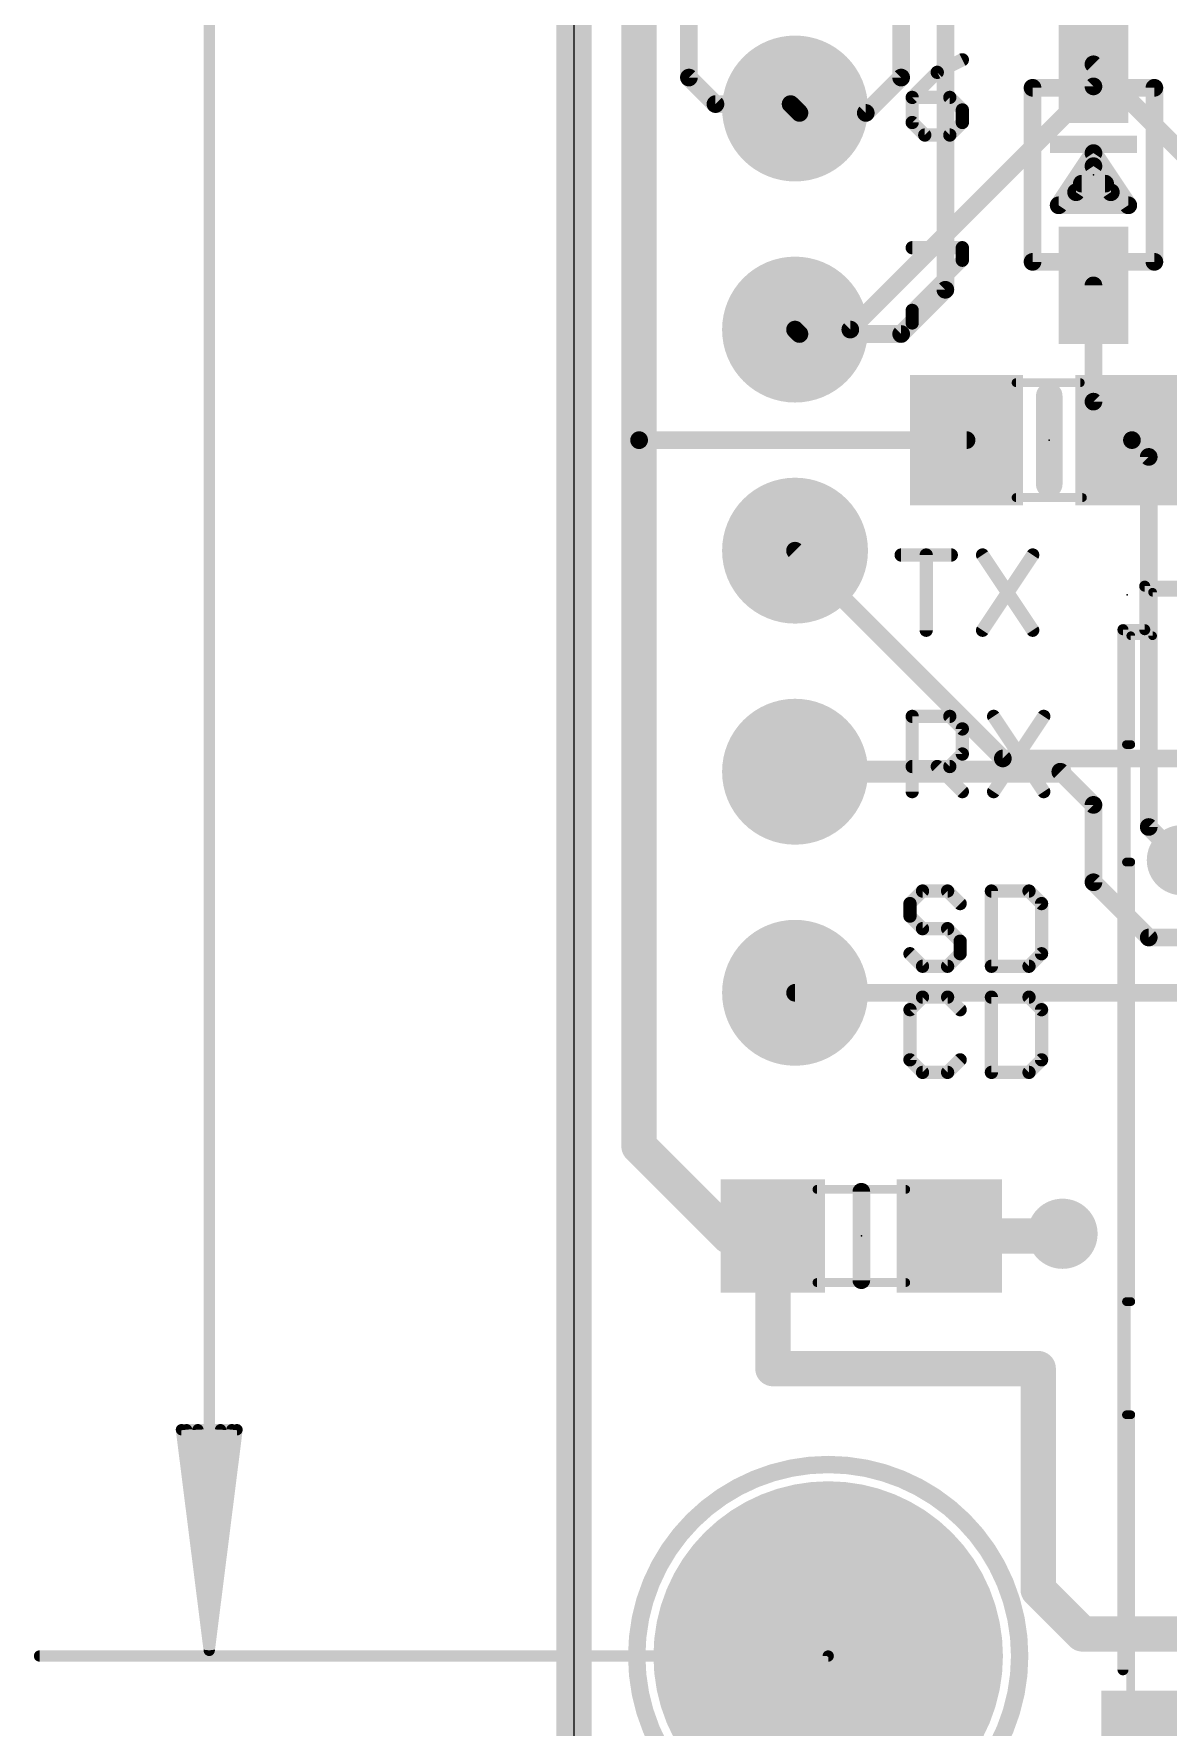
# Model space of a CAD drawing. Extents: x -6.5 to 37.6, y -9.6 to 64.3.
# Drawn here: x -6.21 to 6.83, y 2.99 to 22.45 of the extents above; entities that cross this region are included whole.
import ezdxf

# ---------------------------------------------------------------- set-up
doc = ezdxf.new("R2010")
doc.units = 0
for name, color, linetype in [('1', 12, 'CONTINUOUS'), ('16', 132, 'CONTINUOUS'), ('17', 110, 'CONTINUOUS'), ('18', 110, 'CONTINUOUS'), ('20', 53, 'CONTINUOUS'), ('21', 40, 'CONTINUOUS'), ('23', 53, 'CONTINUOUS'), ('51', 253, 'CONTINUOUS')]:
    doc.layers.add(name, color=color, linetype=linetype)

# ---------------------------------------------------------------- blocks, each defined once
blk = doc.blocks.new('RECT')
blk.add_solid([(-0.5, -0.5), (0.5, -0.5), (-0.5, 0.5), (0.5, 0.5)])
blk = doc.blocks.new('ROUNDP')
at = {"const_width": 0.5}
blk.add_lwpolyline([(0, -0.25, 1), (0, 0.25, 1), (0, -0.25)], format="xyb", dxfattribs=at)
blk = doc.blocks.new('ROUNDV')
at = {"const_width": 0.5}
blk.add_lwpolyline([(0, -0.25, 1), (0, 0.25, 1), (0, -0.25)], format="xyb", dxfattribs=at)

msp = doc.modelspace()

# ---------------------------------------------------------------- linework, layer by layer
at = {"layer": '1'}
for points, const_width in [([(0.7479, 17.7792), (0.7479, 39.1999)], 0.4064), ([(1.3208, 27.3304), (1.3208, 21.9456)], 0.2032), ([(3.7592, 24.5872), (3.7592, 21.9456)], 0.2032), ([(4.2672, 24.384), (4.2672, 19.5072)], 0.2032), ([(7.366, 20.701), (5.969, 22.098)], 0.2032), ([(1.3208, 21.9456), (1.6256, 21.6408)], 0.2032), ([(3.7592, 21.9456), (3.3528, 21.5392)], 0.2032), ([(1.6256, 21.6408), (2.4892, 21.6408)], 0.2032), ([(2.4892, 21.6408), (2.54, 21.59)], 0.2032), ([(2.5908, 21.5392), (2.54, 21.59)], 0.2032), ([(3.3528, 21.5392), (2.5908, 21.5392)], 0.2032), ([(5.969, 19.558), (5.969, 18.222)], 0.2032), ([(4.2672, 19.5072), (3.7592, 18.9992)], 0.2032), ([(2.5908, 18.9992), (2.54, 19.05)], 0.2032), ([(3.7592, 18.9992), (2.5908, 18.9992)], 0.2032), ([(5.969, 18.222), (6.411, 17.78)], 0.2032), ([(0.7479, 17.7792), (0.7479, 9.6661)], 0.4064), ([(0.7487, 17.78), (0.7479, 17.7792)], 0.2032), ([(4.511, 17.78), (0.7487, 17.78)], 0.2032), ([(6.411, 17.78), (6.604, 17.587)], 0.2032), ([(6.604, 17.587), (6.604, 13.335)], 0.2032), ([(2.54, 13.97), (5.588, 13.97)], 0.254), ([(5.588, 13.97), (5.969, 13.589)], 0.2032), ([(5.969, 13.589), (5.969, 12.7)], 0.2032), ([(6.985, 12.954), (6.604, 13.335)], 0.2032), ([(5.969, 12.7), (6.604, 12.065)], 0.2032), ([(6.604, 12.065), (7.239, 12.065)], 0.2032), ([(2.54, 11.43), (7.874, 11.43)], 0.2032), ([(1.778, 8.636), (0.7479, 9.6661)], 0.4064), ([(2.286, 8.636), (1.778, 8.636)], 0.4064), ([(2.286, 8.636), (2.286, 7.112)], 0.4064), ([(5.588, 8.636), (4.318, 8.636)], 0.4064), ([(5.6134, 8.6614), (5.588, 8.636)], 0.4064), ([(2.286, 7.112), (5.334, 7.112)], 0.4064), ([(5.334, 7.112), (5.334, 4.572)], 0.4064), ([(5.334, 4.572), (5.842, 4.064)], 0.4064), ([(5.842, 4.064), (8.001, 4.064)], 0.4064)]:
    msp.add_lwpolyline(points, dxfattribs=dict(at, const_width=const_width))
for points, const_width in [([(6.0049, 22.1339, 1), (5.9331, 22.0621)], 0.1016), ([(1.3567, 21.9815, 1), (1.2849, 21.9097)], 0.1016), ([(1.27, 21.9456, 1), (1.3716, 21.9456)], 0.1016), ([(3.7084, 21.9456, 1), (3.81, 21.9456)], 0.1016), ([(3.7951, 21.9097, 1), (3.7233, 21.9815)], 0.1016), ([(1.6256, 21.6916, 1), (1.6256, 21.59)], 0.1016), ([(1.5897, 21.6049, 1), (1.6615, 21.6767)], 0.1016), ([(2.5251, 21.6767, 1), (2.4533, 21.6049)], 0.1016), ([(2.4892, 21.59, 1), (2.4892, 21.6916)], 0.1016), ([(2.5759, 21.6259, 1), (2.5041, 21.5541)], 0.1016), ([(2.5041, 21.5541, 1), (2.5759, 21.6259)], 0.1016), ([(2.5908, 21.59, 1), (2.5908, 21.4884)], 0.1016), ([(2.5549, 21.5033, 1), (2.6267, 21.5751)], 0.1016), ([(3.3169, 21.5751, 1), (3.3887, 21.5033)], 0.1016), ([(3.3528, 21.4884, 1), (3.3528, 21.59)], 0.1016), ([(6.0198, 19.558, 1), (5.9182, 19.558)], 0.1016), ([(4.2164, 19.5072, 1), (4.318, 19.5072)], 0.1016), ([(4.3031, 19.4713, 1), (4.2313, 19.5431)], 0.1016), ([(2.5759, 19.0859, 1), (2.5041, 19.0141)], 0.1016), ([(2.5908, 19.05, 1), (2.5908, 18.9484)], 0.1016), ([(2.5549, 18.9633, 1), (2.6267, 19.0351)], 0.1016), ([(3.7233, 19.0351, 1), (3.7951, 18.9633)], 0.1016), ([(3.7592, 18.9484, 1), (3.7592, 19.05)], 0.1016), ([(6.0049, 18.2579, 1), (5.9331, 18.1861)], 0.1016), ([(5.9182, 18.222, 1), (6.0198, 18.222)], 0.1016), ([(0.8495, 17.7792, 1), (0.6463, 17.7792)], 0.2032), ([(0.6463, 17.7792, 1), (0.8495, 17.7792)], 0.2032), ([(0.712, 17.8151, 1), (0.7838, 17.7433)], 0.1016), ([(0.7487, 17.8308, 1), (0.7487, 17.7292)], 0.1016), ([(0.7846, 17.7441, 1), (0.7128, 17.8159)], 0.1016), ([(4.511, 17.7292, 1), (4.511, 17.8308)], 0.1016), ([(6.4469, 17.8159, 1), (6.3751, 17.7441)], 0.1016), ([(6.3751, 17.7441, 1), (6.4469, 17.8159)], 0.1016), ([(6.6548, 17.587, 1), (6.5532, 17.587)], 0.1016), ([(6.5681, 17.5511, 1), (6.6399, 17.6229)], 0.1016), ([(2.54, 14.0335, 1), (2.54, 13.9065)], 0.127), ([(5.6239, 14.0059, 1), (5.5521, 13.9341)], 0.1016), ([(5.588, 13.9065, 1), (5.588, 14.0335)], 0.127), ([(6.0198, 13.589, 1), (5.9182, 13.589)], 0.1016), ([(5.9331, 13.5531, 1), (6.0049, 13.6249)], 0.1016), ([(6.6399, 13.3709, 1), (6.5681, 13.2991)], 0.1016), ([(6.5532, 13.335, 1), (6.6548, 13.335)], 0.1016), ([(6.0049, 12.7359, 1), (5.9331, 12.6641)], 0.1016), ([(5.9182, 12.7, 1), (6.0198, 12.7)], 0.1016), ([(6.604, 12.1158, 1), (6.604, 12.0142)], 0.1016), ([(6.5681, 12.0291, 1), (6.6399, 12.1009)], 0.1016), ([(2.54, 11.4808, 1), (2.54, 11.3792)], 0.1016), ([(0.6463, 9.6661, 1), (0.8495, 9.6661)], 0.2032), ([(0.8197, 9.7379, 1), (0.6761, 9.5943)], 0.2032), ([(1.778, 8.7376, 1), (1.778, 8.5344)], 0.2032), ([(1.7062, 8.5642, 1), (1.8498, 8.7078)], 0.2032), ([(2.3876, 8.636, 1), (2.1844, 8.636)], 0.2032), ([(2.286, 8.5344, 1), (2.286, 8.7376)], 0.2032), ([(4.318, 8.7376, 1), (4.318, 8.5344)], 0.2032), ([(5.5162, 8.7078, 1), (5.6598, 8.5642)], 0.2032), ([(5.6852, 8.5896, 1), (5.5416, 8.7332)], 0.2032), ([(5.588, 8.5344, 1), (5.588, 8.7376)], 0.2032), ([(2.286, 7.2136, 1), (2.286, 7.0104)], 0.2032), ([(2.1844, 7.112, 1), (2.3876, 7.112)], 0.2032), ([(5.4356, 7.112, 1), (5.2324, 7.112)], 0.2032), ([(5.334, 7.0104, 1), (5.334, 7.2136)], 0.2032), ([(5.2324, 4.572, 1), (5.4356, 4.572)], 0.2032), ([(5.4058, 4.6438, 1), (5.2622, 4.5002)], 0.2032), ([(5.842, 4.1656, 1), (5.842, 3.9624)], 0.2032), ([(5.7702, 3.9922, 1), (5.9138, 4.1358)], 0.2032)]:
    msp.add_lwpolyline(points, format="xyb", dxfattribs=dict(at, const_width=const_width))
at = {"layer": '16'}
for points, const_width in [([(0, 0), (0, 40.5704)], 0.4064), ([(5.969, 23.7998), (5.969, 21.844)], 0.2032), ([(5.969, 21.844), (3.175, 19.05)], 0.2032), ([(3.175, 19.05), (2.54, 19.05)], 0.2032), ([(4.9276, 14.1224), (2.54, 16.51)], 0.2032), ([(16.5608, 14.1224), (4.9276, 14.1224)], 0.2032)]:
    msp.add_lwpolyline(points, dxfattribs=dict(at, const_width=const_width))
at = {"layer": '16', "const_width": 0.1016}
for points in [[(5.9182, 21.844, 1), (6.0198, 21.844)], [(6.0049, 21.8081, 1), (5.9331, 21.8799)], [(2.54, 19.1008, 1), (2.54, 18.9992)], [(3.1391, 19.0859, 1), (3.2109, 19.0141)], [(3.175, 18.9992, 1), (3.175, 19.1008)], [(2.5759, 16.5459, 1), (2.5041, 16.4741)], [(4.9276, 14.1732, 1), (4.9276, 14.0716)], [(4.8917, 14.0865, 1), (4.9635, 14.1583)]]:
    msp.add_lwpolyline(points, format="xyb", dxfattribs=at)
at = {"layer": '20'}
msp.add_line((0, 55.169), (0, 2.54), dxfattribs=at)
at = {"layer": '21'}
for points, const_width in [([(4.4624, 22.1495), (4.1743, 22.0055)], 0.1524), ([(4.1743, 22.0055), (3.8862, 21.7174)], 0.1524), ([(3.8862, 21.7174), (3.8862, 21.4293)], 0.1524), ([(4.3184, 21.7174), (3.8862, 21.7174)], 0.1524), ([(4.4624, 21.5733), (4.3184, 21.7174)], 0.1524), ([(5.269, 19.828), (5.269, 21.828)], 0.2032), ([(6.669, 21.828), (6.669, 19.828)], 0.2032), ([(4.4624, 21.4293), (4.4624, 21.5733)], 0.1524), ([(3.8862, 21.4293), (4.0303, 21.2852)], 0.1524), ([(4.3184, 21.2852), (4.4624, 21.4293)], 0.1524), ([(4.0303, 21.2852), (4.3184, 21.2852)], 0.1524), ([(5.569, 20.478), (5.969, 21.078)], 0.2032), ([(5.769, 20.628), (5.969, 20.928)], 0.2032), ([(5.969, 21.078), (6.369, 20.478)], 0.2032), ([(5.969, 20.928), (6.169, 20.628)], 0.2032), ([(5.8346, 20.7264), (6.1034, 20.7264)], 0.2032), ([(6.169, 20.628), (5.769, 20.628)], 0.2032), ([(6.369, 20.478), (5.569, 20.478)], 0.2032), ([(3.8862, 19.9905), (4.4624, 19.9905)], 0.1524), ([(4.4624, 19.9905), (4.4624, 19.8465)], 0.1524), ([(4.4624, 19.8465), (3.8862, 19.2703)], 0.1524), ([(3.8862, 19.2703), (3.8862, 19.1262)], 0.1524), ([(5.461, 17.272), (5.461, 18.288)], 0.3048), ([(3.7592, 16.4599), (4.3354, 16.4599)], 0.1524), ([(4.0473, 15.5956), (4.0473, 16.4599)], 0.1524), ([(4.6947, 16.4599), (5.2709, 15.5956)], 0.1524), ([(5.2709, 16.4599), (4.6947, 15.5956)], 0.1524), ([(7.208, 16.102), (6.558, 16.102)], 0.127), ([(6.558, 16.102), (6.558, 15.602)], 0.127), ([(6.558, 15.602), (6.308, 15.602)], 0.127), ([(6.308, 15.602), (6.308, 3.652)], 0.127), ([(3.8862, 13.7414), (3.8862, 14.6057)], 0.1524), ([(3.8862, 14.6057), (4.3184, 14.6057)], 0.1524), ([(4.3184, 14.6057), (4.4624, 14.4617)], 0.1524), ([(4.8217, 14.6057), (5.3979, 13.7414)], 0.1524), ([(5.3979, 14.6057), (4.8217, 13.7414)], 0.1524), ([(4.4624, 14.4617), (4.4624, 14.1736)], 0.1524), ([(4.4624, 14.1736), (4.3184, 14.0295)], 0.1524), ([(4.3184, 14.0295), (3.8862, 14.0295)], 0.1524), ([(4.1743, 14.0295), (4.4624, 13.7414)], 0.1524), ([(4.0049, 12.5991), (3.8608, 12.4551)], 0.1524), ([(4.293, 12.5991), (4.0049, 12.5991)], 0.1524), ([(4.437, 12.4551), (4.293, 12.5991)], 0.1524), ([(4.7963, 12.5991), (4.7963, 11.7348)], 0.1524), ([(5.2285, 12.5991), (4.7963, 12.5991)], 0.1524), ([(5.3725, 12.4551), (5.2285, 12.5991)], 0.1524), ([(3.8608, 12.4551), (3.8608, 12.311)], 0.1524), ([(5.3725, 11.8789), (5.3725, 12.4551)], 0.1524), ([(3.8608, 12.311), (4.0049, 12.167)], 0.1524), ([(4.0049, 12.167), (4.293, 12.167)], 0.1524), ([(4.293, 12.167), (4.437, 12.0229)], 0.1524), ([(4.437, 12.0229), (4.437, 11.8789)], 0.1524), ([(4.0049, 11.7348), (3.8608, 11.8789)], 0.1524), ([(4.437, 11.8789), (4.293, 11.7348)], 0.1524), ([(5.2285, 11.7348), (5.3725, 11.8789)], 0.1524), ([(4.293, 11.7348), (4.0049, 11.7348)], 0.1524), ([(4.7963, 11.7348), (5.2285, 11.7348)], 0.1524), ([(4.0049, 11.3799), (3.8608, 11.2359)], 0.1524), ([(3.8608, 11.2359), (3.8608, 10.6597)], 0.1524), ([(4.293, 11.3799), (4.0049, 11.3799)], 0.1524), ([(4.437, 11.2359), (4.293, 11.3799)], 0.1524), ([(4.7963, 11.3799), (4.7963, 10.5156)], 0.1524), ([(5.2285, 11.3799), (4.7963, 11.3799)], 0.1524), ([(5.3725, 11.2359), (5.2285, 11.3799)], 0.1524), ([(5.3725, 10.6597), (5.3725, 11.2359)], 0.1524), ([(3.8608, 10.6597), (4.0049, 10.5156)], 0.1524), ([(4.293, 10.5156), (4.437, 10.6597)], 0.1524), ([(5.2285, 10.5156), (5.3725, 10.6597)], 0.1524), ([(4.0049, 10.5156), (4.293, 10.5156)], 0.1524), ([(4.7963, 10.5156), (5.2285, 10.5156)], 0.1524), ([(3.302, 9.144), (3.302, 8.128)], 0.2032)]:
    msp.add_lwpolyline(points, dxfattribs=dict(at, const_width=const_width))
for points, const_width in [([(4.4795, 22.1155, 1), (4.4454, 22.1836)], 0.0762), ([(4.1573, 22.0396, 1), (4.1914, 21.9714)], 0.0762), ([(4.2013, 21.9785, 1), (4.1474, 22.0324)], 0.0762), ([(3.9243, 21.7174, 1), (3.8481, 21.7174)], 0.0762), ([(3.8862, 21.7555, 1), (3.8862, 21.6793)], 0.0762), ([(4.3453, 21.7443, 1), (4.2914, 21.6904)], 0.0762), ([(4.3184, 21.6793, 1), (4.3184, 21.7555)], 0.0762), ([(5.3198, 21.828, 1), (5.2182, 21.828)], 0.1016), ([(6.7198, 21.828, 1), (6.6182, 21.828)], 0.1016), ([(3.8593, 21.7443, 1), (3.9131, 21.6904)], 0.0762), ([(4.5005, 21.5733, 1), (4.4243, 21.5733)], 0.0762), ([(4.4355, 21.5464, 1), (4.4894, 21.6003)], 0.0762), ([(3.9131, 21.4562, 1), (3.8593, 21.4023)], 0.0762), ([(3.8481, 21.4293, 1), (3.9243, 21.4293)], 0.0762), ([(4.4243, 21.4293, 1), (4.5005, 21.4293)], 0.0762), ([(4.4894, 21.4023, 1), (4.4355, 21.4562)], 0.0762), ([(4.0303, 21.3233, 1), (4.0303, 21.2471)], 0.0762), ([(4.0033, 21.2583, 1), (4.0572, 21.3121)], 0.0762), ([(4.2914, 21.3121, 1), (4.3453, 21.2583)], 0.0762), ([(4.3184, 21.2471, 1), (4.3184, 21.3233)], 0.0762), ([(6.0113, 21.1062, 1), (5.9267, 21.0498)], 0.1016), ([(6.0113, 20.9562, 1), (5.9267, 20.8998)], 0.1016), ([(6.0113, 21.0498, 1), (5.9267, 21.1062)], 0.1016), ([(6.0113, 20.8998, 1), (5.9267, 20.9562)], 0.1016), ([(5.8346, 20.7772, 1), (5.8346, 20.6756)], 0.1016), ([(6.1034, 20.6756, 1), (6.1034, 20.7772)], 0.1016), ([(5.769, 20.6788, 1), (5.769, 20.5772)], 0.1016), ([(5.7267, 20.6562, 1), (5.8113, 20.5998)], 0.1016), ([(6.1267, 20.5998, 1), (6.2113, 20.6562)], 0.1016), ([(6.169, 20.5772, 1), (6.169, 20.6788)], 0.1016), ([(5.569, 20.5288, 1), (5.569, 20.4272)], 0.1016), ([(5.5267, 20.5062, 1), (5.6113, 20.4498)], 0.1016), ([(6.3267, 20.4498, 1), (6.4113, 20.5062)], 0.1016), ([(6.369, 20.4272, 1), (6.369, 20.5288)], 0.1016), ([(3.8862, 20.0286, 1), (3.8862, 19.9524)], 0.0762), ([(4.5005, 19.9905, 1), (4.4243, 19.9905)], 0.0762), ([(4.4624, 19.9524, 1), (4.4624, 20.0286)], 0.0762), ([(4.4243, 19.8465, 1), (4.5005, 19.8465)], 0.0762), ([(4.4894, 19.8195, 1), (4.4355, 19.8734)], 0.0762), ([(5.2182, 19.828, 1), (5.3198, 19.828)], 0.1016), ([(6.6182, 19.828, 1), (6.7198, 19.828)], 0.1016), ([(3.9243, 19.2703, 1), (3.8481, 19.2703)], 0.0762), ([(3.8593, 19.2972, 1), (3.9131, 19.2433)], 0.0762), ([(3.8481, 19.1262, 1), (3.9243, 19.1262)], 0.0762), ([(5.5372, 18.288, 1), (5.3848, 18.288)], 0.1524), ([(5.3848, 17.272, 1), (5.5372, 17.272)], 0.1524), ([(3.7592, 16.498, 1), (3.7592, 16.4218)], 0.0762), ([(4.0854, 16.4599, 1), (4.0092, 16.4599)], 0.0762), ([(4.3354, 16.4218, 1), (4.3354, 16.498)], 0.0762), ([(4.7264, 16.4811, 1), (4.663, 16.4388)], 0.0762), ([(5.3026, 16.4388, 1), (5.2392, 16.4811)], 0.0762), ([(6.5898, 16.102, 1), (6.5263, 16.102)], 0.0635), ([(6.558, 16.1337, 1), (6.558, 16.0703)], 0.0635), ([(4.0092, 15.5956, 1), (4.0854, 15.5956)], 0.0762), ([(4.663, 15.6167, 1), (4.7264, 15.5745)], 0.0762), ([(5.2392, 15.5745, 1), (5.3026, 15.6167)], 0.0762), ([(6.308, 15.6338, 1), (6.308, 15.5702)], 0.0635), ([(6.3398, 15.602, 1), (6.2763, 15.602)], 0.0635), ([(6.5263, 15.602, 1), (6.5898, 15.602)], 0.0635), ([(6.558, 15.5702, 1), (6.558, 15.6338)], 0.0635), ([(3.9243, 14.6057, 1), (3.8481, 14.6057)], 0.0762), ([(3.8862, 14.6438, 1), (3.8862, 14.5676)], 0.0762), ([(4.3453, 14.6327, 1), (4.2914, 14.5788)], 0.0762), ([(4.3184, 14.5676, 1), (4.3184, 14.6438)], 0.0762), ([(4.8534, 14.6269, 1), (4.79, 14.5846)], 0.0762), ([(5.4296, 14.5846, 1), (5.3662, 14.6269)], 0.0762), ([(4.5005, 14.4617, 1), (4.4243, 14.4617)], 0.0762), ([(4.4355, 14.4347, 1), (4.4894, 14.4886)], 0.0762), ([(4.4243, 14.1736, 1), (4.5005, 14.1736)], 0.0762), ([(4.4894, 14.1466, 1), (4.4355, 14.2005)], 0.0762), ([(3.8862, 14.0676, 1), (3.8862, 13.9914)], 0.0762), ([(4.2013, 14.0565, 1), (4.1474, 14.0026)], 0.0762), ([(4.2914, 14.0565, 1), (4.3453, 14.0026)], 0.0762), ([(4.3184, 13.9914, 1), (4.3184, 14.0676)], 0.0762), ([(3.8481, 13.7414, 1), (3.9243, 13.7414)], 0.0762), ([(4.4355, 13.7145, 1), (4.4894, 13.7683)], 0.0762), ([(4.79, 13.7625, 1), (4.8534, 13.7203)], 0.0762), ([(5.3662, 13.7203, 1), (5.4296, 13.7625)], 0.0762), ([(4.0049, 12.6372, 1), (4.0049, 12.561)], 0.0762), ([(4.0318, 12.5722, 1), (3.9779, 12.6261)], 0.0762), ([(4.3199, 12.6261, 1), (4.266, 12.5722)], 0.0762), ([(4.293, 12.561, 1), (4.293, 12.6372)], 0.0762), ([(4.8344, 12.5991, 1), (4.7582, 12.5991)], 0.0762), ([(4.7963, 12.6372, 1), (4.7963, 12.561)], 0.0762), ([(5.2554, 12.6261, 1), (5.2015, 12.5722)], 0.0762), ([(5.2285, 12.561, 1), (5.2285, 12.6372)], 0.0762), ([(3.8989, 12.4551, 1), (3.8227, 12.4551)], 0.0762), ([(3.8339, 12.482, 1), (3.8877, 12.4281)], 0.0762), ([(4.4101, 12.4281, 1), (4.464, 12.482)], 0.0762), ([(5.4106, 12.4551, 1), (5.3344, 12.4551)], 0.0762), ([(5.3456, 12.4281, 1), (5.3995, 12.482)], 0.0762), ([(3.8877, 12.338, 1), (3.8339, 12.2841)], 0.0762), ([(3.8227, 12.311, 1), (3.8989, 12.311)], 0.0762), ([(4.0049, 12.2051, 1), (4.0049, 12.1289)], 0.0762), ([(3.9779, 12.14, 1), (4.0318, 12.1939)], 0.0762), ([(4.3199, 12.1939, 1), (4.266, 12.14)], 0.0762), ([(4.293, 12.1289, 1), (4.293, 12.2051)], 0.0762), ([(4.4751, 12.0229, 1), (4.3989, 12.0229)], 0.0762), ([(4.4101, 11.996, 1), (4.464, 12.0499)], 0.0762), ([(3.8877, 11.9058, 1), (3.8339, 11.8519)], 0.0762), ([(4.3989, 11.8789, 1), (4.4751, 11.8789)], 0.0762), ([(4.464, 11.8519, 1), (4.4101, 11.9058)], 0.0762), ([(5.3344, 11.8789, 1), (5.4106, 11.8789)], 0.0762), ([(5.3995, 11.8519, 1), (5.3456, 11.9058)], 0.0762), ([(4.0049, 11.7729, 1), (4.0049, 11.6967)], 0.0762), ([(3.9779, 11.7079, 1), (4.0318, 11.7617)], 0.0762), ([(4.266, 11.7617, 1), (4.3199, 11.7079)], 0.0762), ([(4.293, 11.6967, 1), (4.293, 11.7729)], 0.0762), ([(4.7963, 11.7729, 1), (4.7963, 11.6967)], 0.0762), ([(4.7582, 11.7348, 1), (4.8344, 11.7348)], 0.0762), ([(5.2015, 11.7617, 1), (5.2554, 11.7079)], 0.0762), ([(5.2285, 11.6967, 1), (5.2285, 11.7729)], 0.0762), ([(3.8989, 11.2359, 1), (3.8227, 11.2359)], 0.0762), ([(3.8339, 11.2628, 1), (3.8877, 11.2089)], 0.0762), ([(4.0049, 11.418, 1), (4.0049, 11.3418)], 0.0762), ([(4.0318, 11.353, 1), (3.9779, 11.4069)], 0.0762), ([(4.3199, 11.4069, 1), (4.266, 11.353)], 0.0762), ([(4.293, 11.3418, 1), (4.293, 11.418)], 0.0762), ([(4.4101, 11.2089, 1), (4.464, 11.2628)], 0.0762), ([(4.8344, 11.3799, 1), (4.7582, 11.3799)], 0.0762), ([(4.7963, 11.418, 1), (4.7963, 11.3418)], 0.0762), ([(5.2554, 11.4069, 1), (5.2015, 11.353)], 0.0762), ([(5.2285, 11.3418, 1), (5.2285, 11.418)], 0.0762), ([(5.4106, 11.2359, 1), (5.3344, 11.2359)], 0.0762), ([(5.3456, 11.2089, 1), (5.3995, 11.2628)], 0.0762), ([(3.8877, 10.6866, 1), (3.8339, 10.6327)], 0.0762), ([(4.464, 10.6327, 1), (4.4101, 10.6866)], 0.0762), ([(5.3995, 10.6327, 1), (5.3456, 10.6866)], 0.0762), ([(3.8227, 10.6597, 1), (3.8989, 10.6597)], 0.0762), ([(4.0049, 10.5537, 1), (4.0049, 10.4775)], 0.0762), ([(3.9779, 10.4887, 1), (4.0318, 10.5425)], 0.0762), ([(4.266, 10.5425, 1), (4.3199, 10.4887)], 0.0762), ([(4.293, 10.4775, 1), (4.293, 10.5537)], 0.0762), ([(4.7963, 10.5537, 1), (4.7963, 10.4775)], 0.0762), ([(4.7582, 10.5156, 1), (4.8344, 10.5156)], 0.0762), ([(5.2015, 10.5425, 1), (5.2554, 10.4887)], 0.0762), ([(5.2285, 10.4775, 1), (5.2285, 10.5537)], 0.0762), ([(5.3344, 10.6597, 1), (5.4106, 10.6597)], 0.0762), ([(3.3528, 9.144, 1), (3.2512, 9.144)], 0.1016), ([(3.2512, 8.128, 1), (3.3528, 8.128)], 0.1016), ([(2.921, 1.61, 1), (2.921, 6.01, 1), (2.921, 1.61)], 0.2), ([(6.2763, 3.652, 1), (6.3398, 3.652)], 0.0635)]:
    msp.add_lwpolyline(points, format="xyb", dxfattribs=dict(at, const_width=const_width))
at = {"layer": '23'}
for p in [(5.969, 20.828), (5.461, 17.78), (6.358, 16.002), (3.302, 8.636), (2.921, 3.81)]:
    msp.add_point(p, dxfattribs=at)
at = {"layer": '51'}
for points, const_width in [([(-4.191, 3.875), (-4.191, 54.164)], 0.13), ([(5.269, 21.828), (6.669, 21.828)], 0.2032), ([(6.669, 19.828), (5.269, 19.828)], 0.2032), ([(5.817, 18.44), (5.08, 18.44)], 0.1016), ([(5.842, 17.12), (5.08, 17.12)], 0.1016), ([(7.748, 16.032), (6.648, 16.032)], 0.1), ([(6.648, 16.032), (6.648, 15.532)], 0.1), ([(6.648, 15.532), (6.398, 15.532)], 0.1), ([(6.398, 15.532), (6.398, 14.282)], 0.1), ([(6.398, 14.282), (6.348, 14.282)], 0.1), ([(6.348, 14.282), (6.348, 12.932)], 0.1), ([(6.348, 12.932), (6.398, 12.932)], 0.1), ([(6.398, 12.932), (6.398, 7.882)], 0.1), ([(2.792, 9.171), (3.812, 9.171)], 0.1016), ([(2.792, 8.101), (3.812, 8.101)], 0.1016), ([(6.398, 7.882), (6.348, 7.882)], 0.1), ([(6.348, 7.882), (6.348, 6.582)], 0.1), ([(6.348, 6.582), (6.398, 6.582)], 0.1), ([(6.398, 6.582), (6.398, 1.832)], 0.1), ([(-4.191, 3.875), (-4.5102, 6.41)], 0.13), ([(-4.5102, 6.41), (-3.8718, 6.41)], 0.13), ([(-4.191, 3.875), (-4.451, 6.41)], 0.13), ([(-4.191, 3.875), (-4.321, 6.41)], 0.13), ([(-3.8718, 6.41), (-4.191, 3.875)], 0.13), ([(-4.061, 6.41), (-4.191, 3.875)], 0.13), ([(-3.931, 6.41), (-4.191, 3.875)], 0.13), ([(2.921, 3.81), (-6.141, 3.81)], 0.13), ([(2.921, 3.81), (2.921, -9.57)], 0.13)]:
    msp.add_lwpolyline(points, dxfattribs=dict(at, const_width=const_width))
for points, const_width in [([(5.269, 21.8788, 1), (5.269, 21.7772)], 0.1016), ([(6.669, 21.7772, 1), (6.669, 21.8788)], 0.1016), ([(5.269, 19.8788, 1), (5.269, 19.7772)], 0.1016), ([(6.669, 19.7772, 1), (6.669, 19.8788)], 0.1016), ([(5.08, 18.4654, 1), (5.08, 18.4146)], 0.0508), ([(5.817, 18.4146, 1), (5.817, 18.4654)], 0.0508), ([(5.08, 17.1454, 1), (5.08, 17.0946)], 0.0508), ([(5.842, 17.0946, 1), (5.842, 17.1454)], 0.0508), ([(6.648, 16.057, 1), (6.648, 16.007)], 0.05), ([(6.673, 16.032, 1), (6.623, 16.032)], 0.05), ([(6.398, 15.557, 1), (6.398, 15.507)], 0.05), ([(6.423, 15.532, 1), (6.373, 15.532)], 0.05), ([(6.648, 15.507, 1), (6.648, 15.557)], 0.05), ([(6.623, 15.532, 1), (6.673, 15.532)], 0.05), ([(6.348, 14.307, 1), (6.348, 14.257)], 0.05), ([(6.373, 14.282, 1), (6.323, 14.282)], 0.05), ([(6.373, 14.282, 1), (6.423, 14.282)], 0.05), ([(6.398, 14.257, 1), (6.398, 14.307)], 0.05), ([(6.348, 12.957, 1), (6.348, 12.907)], 0.05), ([(6.323, 12.932, 1), (6.373, 12.932)], 0.05), ([(6.423, 12.932, 1), (6.373, 12.932)], 0.05), ([(6.398, 12.907, 1), (6.398, 12.957)], 0.05), ([(2.792, 9.1964, 1), (2.792, 9.1456)], 0.0508), ([(3.812, 9.1456, 1), (3.812, 9.1964)], 0.0508), ([(2.792, 8.1264, 1), (2.792, 8.0756)], 0.0508), ([(3.812, 8.0756, 1), (3.812, 8.1264)], 0.0508), ([(6.348, 7.907, 1), (6.348, 7.857)], 0.05), ([(6.373, 7.882, 1), (6.323, 7.882)], 0.05), ([(6.373, 7.882, 1), (6.423, 7.882)], 0.05), ([(6.398, 7.857, 1), (6.398, 7.907)], 0.05), ([(6.348, 6.607, 1), (6.348, 6.557)], 0.05), ([(6.423, 6.582, 1), (6.373, 6.582)], 0.05), ([(6.398, 6.557, 1), (6.398, 6.607)], 0.05), ([(-4.478, 6.4141, 1), (-4.5425, 6.4059)], 0.065), ([(-4.5102, 6.4425, 1), (-4.5102, 6.3775)], 0.065), ([(-4.4187, 6.4133, 1), (-4.4833, 6.4067)], 0.065), ([(-4.2885, 6.4117, 1), (-4.3535, 6.4083)], 0.065), ([(-4.0285, 6.4083, 1), (-4.0935, 6.4117)], 0.065), ([(-3.8987, 6.4067, 1), (-3.9633, 6.4133)], 0.065), ([(-3.8395, 6.4059, 1), (-3.904, 6.4141)], 0.065), ([(-3.8718, 6.3775, 1), (-3.8718, 6.4425)], 0.065), ([(6.323, 6.582, 1), (6.373, 6.582)], 0.05), ([(-4.2232, 3.8791, 1), (-4.1588, 3.8709)], 0.065), ([(-4.2233, 3.8783, 1), (-4.1587, 3.8717)], 0.065), ([(-4.2235, 3.8733, 1), (-4.1585, 3.8767)], 0.065), ([(-4.2235, 3.8767, 1), (-4.1585, 3.8733)], 0.065), ([(-4.2235, 3.875, 1), (-4.1585, 3.875)], 0.065), ([(-4.2233, 3.8717, 1), (-4.1587, 3.8783)], 0.065), ([(-4.2232, 3.8709, 1), (-4.1588, 3.8791)], 0.065), ([(-6.141, 3.8425, 1), (-6.141, 3.7775)], 0.065), ([(2.9535, 3.81, 1), (2.8885, 3.81)], 0.065), ([(2.921, 3.7775, 1), (2.921, 3.8425)], 0.065)]:
    msp.add_lwpolyline(points, format="xyb", dxfattribs=dict(at, const_width=const_width))

# ---------------------------------------------------------------- block references
at = {"layer": '1'}
for p, xscale, yscale, rotation in [((5.969, 22.098), 1.35, 0.8, 270), ((5.969, 19.558), 1.35, 0.8, 270), ((4.511, 17.78), 1.3, 1.5, 180), ((6.411, 17.78), 1.3, 1.5, 180)]:
    msp.add_blockref('RECT', p, dxfattribs=dict(at, xscale=xscale, yscale=yscale, rotation=rotation))
for p, xscale, yscale in [((2.286, 8.636), 1.2, 1.3), ((4.318, 8.636), 1.2, 1.3), ((6.758, 2.462), 1.4, 1.9)]:
    msp.add_blockref('RECT', p, dxfattribs=dict(at, xscale=xscale, yscale=yscale))
at = {"layer": '17'}
for p, xscale, yscale in [((2.54, 21.59), 1.6764, 1.6764), ((2.54, 21.59), 1.6764, 1.6764), ((2.54, 19.05), 1.6764, 1.6764), ((2.54, 19.05), 1.6764, 1.6764), ((2.54, 16.51), 1.6764, 1.6764), ((2.54, 16.51), 1.6764, 1.6764), ((2.54, 13.97), 1.6764, 1.6764), ((2.54, 13.97), 1.6764, 1.6764), ((2.54, 11.43), 1.6764, 1.6764), ((2.54, 11.43), 1.6764, 1.6764), ((2.921, 3.81), 4.016, 4.016), ((2.921, 3.81), 4.016, 4.016)]:
    msp.add_blockref('ROUNDP', p, dxfattribs=dict(at, xscale=xscale, yscale=yscale))
at = {"layer": '18', "xscale": 0.8064, "yscale": 0.8064}
for p in [(6.985, 12.954), (6.985, 12.954), (5.6134, 8.6614), (5.6134, 8.6614)]:
    msp.add_blockref('ROUNDV', p, dxfattribs=at)
at = {"layer": '21', "xscale": 0.2, "rotation": 270}
msp.add_blockref('RECT', (5.969, 21.178), dxfattribs=at)
at = {"layer": '51'}
for p, xscale, yscale, rotation in [((2.54, 21.59), 0.508, 0.508, 270), ((2.54, 19.05), 0.508, 0.508, 270), ((4.7304, 17.7789), 0.7501, 1.4501, 180), ((6.1782, 17.7789), 0.7501, 1.4501, 180), ((2.54, 16.51), 0.508, 0.508, 270), ((2.54, 13.97), 0.508, 0.508, 270), ((2.54, 11.43), 0.508, 0.508, 270)]:
    msp.add_blockref('RECT', p, dxfattribs=dict(at, xscale=xscale, yscale=yscale, rotation=rotation))
at = {"layer": '51', "yscale": 1.3}
for p, xscale in [((2.5936, 8.636), 0.5832), ((4.0052, 8.636), 0.5936)]:
    msp.add_blockref('RECT', p, dxfattribs=dict(at, xscale=xscale))

doc.saveas('drawing.dxf')
